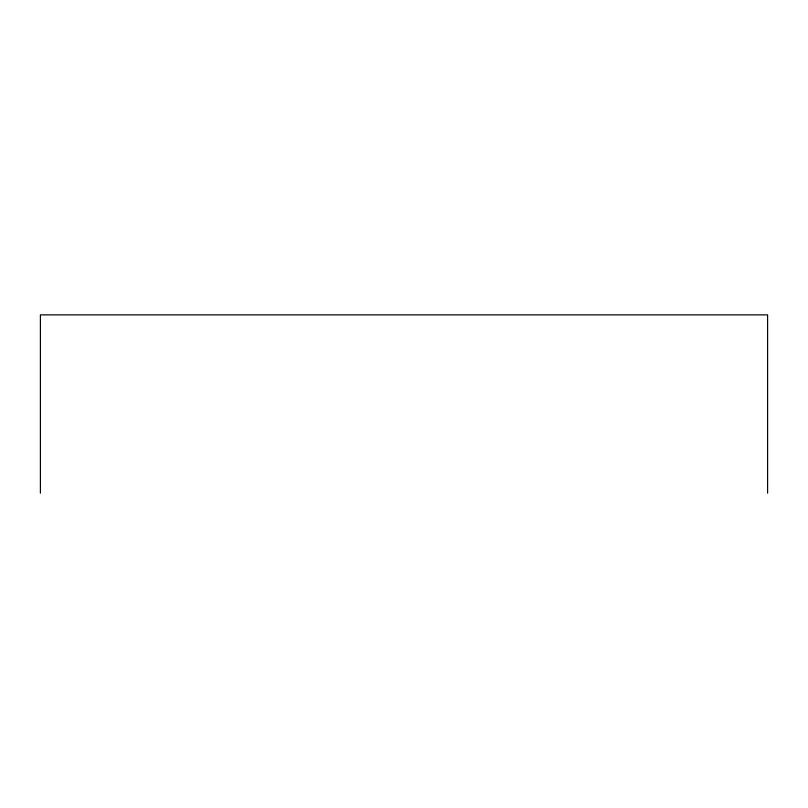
<?xml version="1.0" encoding="UTF-8"?>
<svg xmlns="http://www.w3.org/2000/svg" width="808" height="808" viewBox="0 0 808 808"><rect width="100%" height="100%" fill="white"/><g stroke="black" fill="none" stroke-linecap="round" stroke-linejoin="round"><path stroke-width="1.21" d="M767.6 493.132L767.6 314.868L40.4 314.868L40.4 493.132"/></g></svg>
